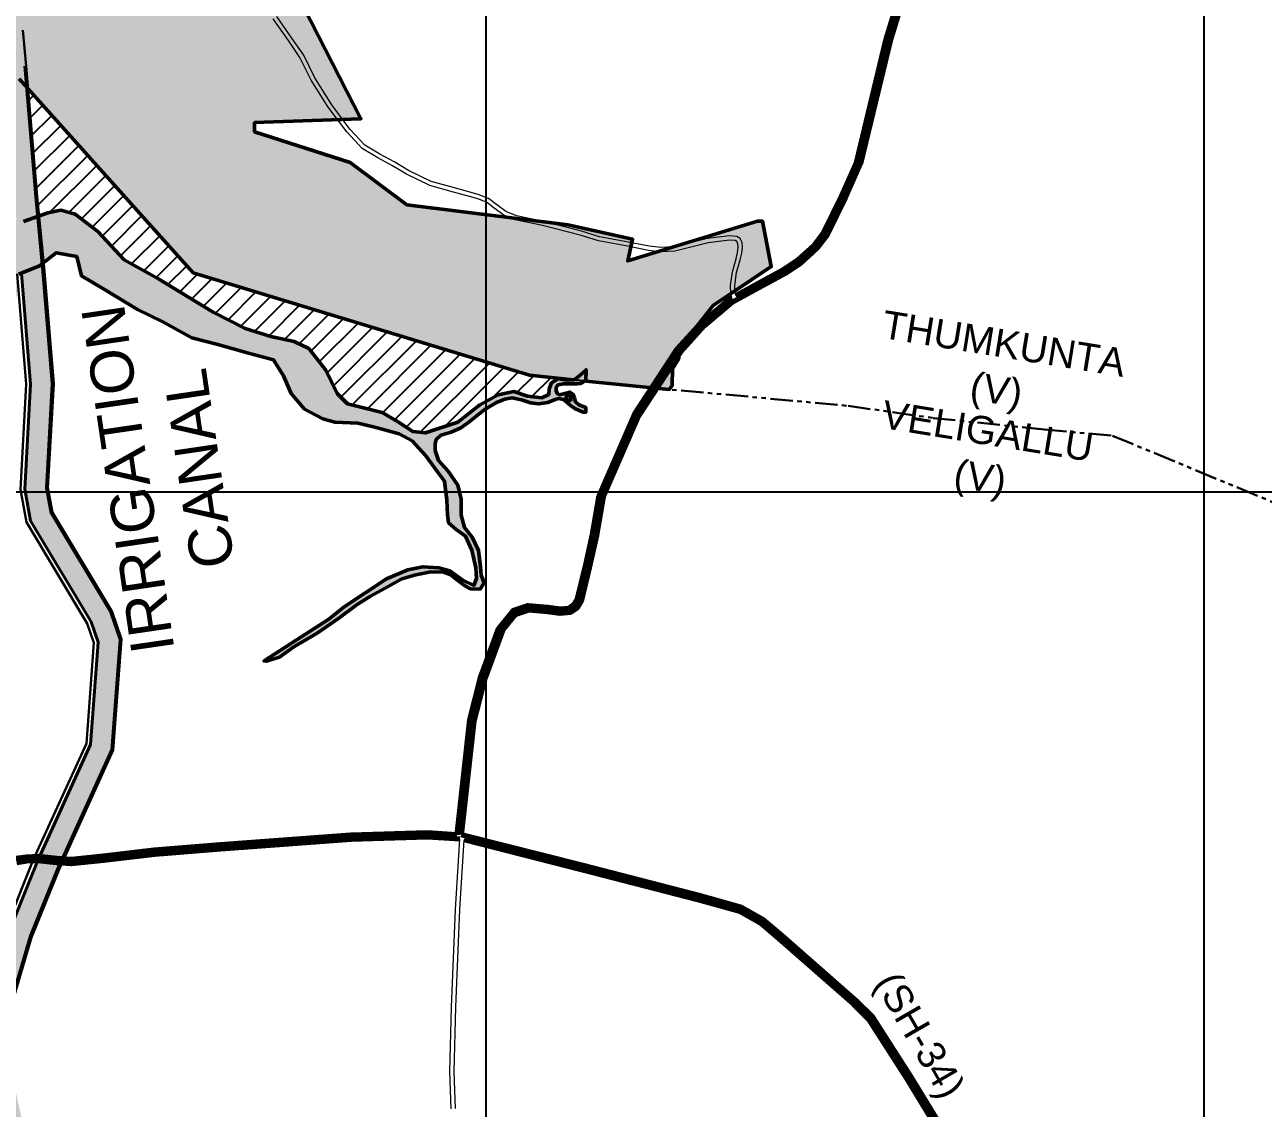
# Model space of a CAD drawing. Header units: metres. Extents: x 222800 to 230200, y 1548340 to 1564214.
# Drawn here: x 225358 to 227083, y 1553841 to 1555351 of the extents above; entities that cross this region are included whole.
import ezdxf

# ---------------------------------------------------------------- set-up
doc = ezdxf.new("R2010")
doc.units = ezdxf.units.M
doc.linetypes.add('PHANTOM2', pattern=[1.25, 0.625, -0.125, 0.125, -0.125, 0.125, -0.125])
doc.layers.add('EXCAVATED CANAL', color=7, linetype='Continuous', true_color=0x7094ff)
for name, color, linetype in [('for print 2by2', 7, 'Continuous'), ('G_B.T. ROAD', 1, 'Continuous'), ('G_CART TRACK', 252, 'Continuous'), ('GRID', 7, 'Continuous'), ('road', 10, 'Continuous'), ('VILLAGE BOUNDARY', 6, 'Continuous'), ('VILLAGE NAMES', 6, 'Continuous')]:
    doc.layers.add(name, color=color, linetype=linetype)
doc.layers.add('STREAM', color=141, linetype='Continuous', lineweight=0)
doc.styles.get("Standard").update_dxf_attribs({"font": 'arial.ttf'})
pattern_1 = [(45, (0, 0), (-13.25825215, 13.25825215), [])]

msp = doc.modelspace()

# ---------------------------------------------------------------- hatches: boundary and pattern name
h = msp.add_hatch()
h.set_pattern_fill('ANSI31', color=1, scale=150)
h.set_pattern_definition(pattern_1)
h.paths.add_polyline_path([(225362.64094, 1555260.59982), (225524.60937, 1555080.29173), (225592.3473, 1555004.88385), (225826.59346, 1554933.60134), (226000, 1554880.83269), (226060.83963, 1554862.31882), (226085.72011, 1554859.72826), (226121.47336, 1554856.00561), (226110.50588, 1554856.00561), (226100.72435, 1554857.40175), (226091.29209, 1554851.81731), (226088.14803, 1554843.44065), (226087.79869, 1554835.76207), (226077.82757, 1554830.97112), (226058.03644, 1554833.39943), (226038.93975, 1554839.6436), (226017.20748, 1554835.03292), (225991.59918, 1554820.91695), (225960.69267, 1554797.09626), (225916.96989, 1554782.53514), (225897.99656, 1554783.86254), (225855.61047, 1554810.32998), (225807.043, 1554822.68145), (225792.91435, 1554836.79741), (225777.01952, 1554869.44058), (225753.17733, 1554899.43701), (225732.86738, 1554909.14173), (225716.53107, 1554912.67073), (225700.19476, 1554916.19972), (225664.63143, 1554927.61566), (225620.14352, 1554950.27535), (225581.56194, 1554973.70165), (225542.98035, 1554997.12795), (225496.22593, 1555023.19989), (225467.54396, 1555053.7235), (225459.32991, 1555062.46496), (225427.99013, 1555086.75843), (225407.99745, 1555092.15696), (225389.6258, 1555088.37798), (225375.74266, 1555083.5549), (225360.35241, 1555260.59982)])
h = msp.add_hatch()
h.set_pattern_fill('ANSI31', color=9, scale=150)
h.set_pattern_definition(pattern_1)
h.paths.add_polyline_path([(225362.64094, 1555260.59982), (225524.60937, 1555080.29173), (225592.3473, 1555004.88385), (225826.59346, 1554933.60134), (226000, 1554880.83269), (226060.83963, 1554862.31882), (226085.72011, 1554859.72826), (226121.47336, 1554856.00561), (226110.50588, 1554856.00561), (226100.72435, 1554857.40175), (226091.29209, 1554851.81731), (226088.14803, 1554843.44065), (226087.79869, 1554835.76207), (226077.82757, 1554830.97112), (226058.03644, 1554833.39943), (226038.93975, 1554839.6436), (226017.20748, 1554835.03292), (225991.59918, 1554820.91695), (225960.69267, 1554797.09626), (225916.96989, 1554782.53514), (225897.99656, 1554783.86254), (225855.61047, 1554810.32998), (225807.043, 1554822.68145), (225792.91435, 1554836.79741), (225777.01952, 1554869.44058), (225753.17733, 1554899.43701), (225732.86738, 1554909.14173), (225716.53107, 1554912.67073), (225700.19476, 1554916.19972), (225664.63143, 1554927.61566), (225620.14352, 1554950.27535), (225581.56194, 1554973.70165), (225542.98035, 1554997.12795), (225496.22593, 1555023.19989), (225467.54396, 1555053.7235), (225459.32991, 1555062.46496), (225427.99013, 1555086.75843), (225407.99745, 1555092.15696), (225389.6258, 1555088.37798), (225375.74266, 1555083.5549), (225360.35241, 1555260.59982)])
at = {"layer": 'EXCAVATED CANAL'}
h = msp.add_hatch(dxfattribs=at)
h.set_pattern_fill('DOTS', color=256, scale=50)
h.set_pattern_definition([(0, (3e-11, 0), (1.5625, 3.125), [0, -3.125])])
h.paths.add_polyline_path([(226088.39961, 1553338.71688), (226018.55478, 1553259.47181), (226006.92794, 1553264.56611), (225983.15343, 1553295.60897), (225940.8617, 1553301.49034), (225987.80961, 1553240.18952), (226009.78548, 1553230.56079), (226039.80268, 1553238.20806), (226110.1925, 1553318.07148), (226146.97405, 1553354.20388), (226194.6296, 1553382.72755), (226212.86823, 1553381.99311), (226269.76761, 1553374.20399), (226263.58922, 1553405.32956), (226215.51225, 1553411.91095), (226186.89823, 1553413.0632), (226128.50017, 1553378.10972)])
h.paths.add_polyline_path([(225921.85516, 1553375.64735), (225855.08965, 1553425.29674), (225649.82936, 1553561.80605), (225507.61879, 1553657.50903), (225473.87735, 1553697.98224), (225452.79048, 1553717.01777), (225403.44683, 1553764.77637), (225379.86908, 1553792.89209), (225358.11998, 1553820.93817), (225343.71819, 1553812.99952), (225333.04377, 1553804.31963), (225356.51355, 1553774.05467), (225381.46198, 1553744.30446), (225432.30103, 1553695.0985), (225452.19636, 1553677.1386), (225487.3175, 1553635.01042), (225633.14812, 1553536.87155), (225837.82026, 1553400.75312), (225900.58782, 1553354.07676), (225940.8617, 1553301.49034), (225983.15343, 1553295.60897)])
h.paths.add_polyline_path([(225403.02772, 1554173.8872), (225478.89555, 1554340.42541), (225490.35029, 1554494.28799), (225477.62858, 1554531.7964), (225394.20164, 1554670.46326), (225387.9218, 1554705.33516), (225395.90354, 1554850.54467), (225382.98508, 1555006.94587), (225373.13959, 1555111.08974), (225357.60155, 1555292.76341), (225353.03219, 1555342.98121), (225357.52268, 1555409.22941), (225361.35593, 1555450.75321), (225361.35593, 1555468.42625), (225352.89176, 1555509.10888), (225316.40694, 1555684.47151), (225296.6166, 1555733.3169), (225250.83434, 1555799.35497), (225189.6877, 1555867.57643), (225068.62712, 1556001.44149), (224969.57188, 1556143.83216), (224853.93898, 1556301.91333), (224825.81916, 1556443.95269), (224829.99522, 1556600.92951), (224856.10089, 1556667.94304), (224994.95556, 1556740.30783), (225027.22832, 1556749.95704), (225048.85114, 1556750.32252), (225096.89777, 1556739.79379), (225141.72318, 1556737.19521), (225171.44278, 1556741.64261), (225254.45254, 1556753.86815), (225278.1941, 1556884.42554), (225312.38574, 1556933.52101), (225364.56684, 1556942.72444), (225382.79968, 1556866.21785), (225391.63553, 1556856.76733), (225426.97929, 1556845.49925), (225454.4412, 1556833.429), (225463.10543, 1556716.46192), (225378.10254, 1556683.3252), (225378.26167, 1556589.85056), (225457.99853, 1556576.74516), (225553.7871, 1556519.08204), (225583.89284, 1556434.11533), (225579.9422, 1556328.95061), (225583.74016, 1556315.42755), (225595.06436, 1556305.29121), (225696.39208, 1556272.17664), (225802.99644, 1556224.47533), (225977.44685, 1556210.42664), (226142.67879, 1556148.60867), (226407.3924, 1556190.33703), (226627.90694, 1556243.56468), (226874.11662, 1556237.3204), (226988.29763, 1556096.23249), (227001.90733, 1556056.17463), (227030.31267, 1556065.82537), (227014.98237, 1556110.94751), (226888.72338, 1556266.9596), (226624.71306, 1556273.65532), (226401.5276, 1556219.78297), (226145.80121, 1556179.47133), (225984.03315, 1556239.99336), (225810.54356, 1556253.96467), (225707.20792, 1556300.20336), (225610.07591, 1556331.94674), (225614.08716, 1556438.72467), (225578.4729, 1556539.23796), (225468.54147, 1556605.41484), (225408.21833, 1556615.32944), (225408.13746, 1556662.8348), (225476.47474, 1556689.47476), (225489.04348, 1556702.19554), (225493.0575, 1556718.21858), (225483.5372, 1556846.74264), (225474.46955, 1556857.39589), (225437.60071, 1556873.60075), (225409.76548, 1556882.475), (225390.31448, 1556964.09314), (225374.81068, 1556974.99425), (225294.89426, 1556960.89899), (225249.8459, 1556896.21446), (225228.78746, 1556780.41185), (225167.03722, 1556771.31739), (225140.35682, 1556767.32479), (225101.00223, 1556769.60621), (225051.84886, 1556780.37748), (225022.59168, 1556779.88296), (224983.62444, 1556768.23217), (224832.23911, 1556689.33696), (224800.14478, 1556606.95049), (224795.74084, 1556441.40731), (224825.80102, 1556289.56667), (224945.14812, 1556126.40784), (225045.09288, 1555982.73851), (225167.3923, 1555847.50357), (225227.24566, 1555780.72503), (225270.0634, 1555718.9631), (225287.5868, 1555675.71284), (225323.52071, 1555502.99813), (225332.2002, 1555461.28056), (225327.61609, 1555411.62303), (225322.93983, 1555342.63421), (225327.71761, 1555290.1259), (225343.26014, 1555108.39968), (225353.10152, 1555004.29924), (225365.83553, 1554850.13122), (225357.77426, 1554703.47479), (225365.65356, 1554659.72103), (225450.25627, 1554519.09989), (225459.98008, 1554490.43042), (225449.37577, 1554347.991), (225375.45094, 1554185.71789), (225336.83169, 1554089.87924), (225311.65327, 1554004.34958), (225301.98441, 1553935.07951), (225310.97288, 1553878.74798), (225325.82297, 1553813.63105), (225333.04377, 1553804.31963), (225354.70063, 1553821.92988), (225340.44209, 1553884.45291), (225332.31662, 1553935.37592), (225341.05858, 1553998.00546), (225365.20039, 1554080.0138)])
at = {"layer": 'STREAM', "true_color": 0xffffdb}
h = msp.add_hatch(color=7, dxfattribs=at)
h.dxf.hatch_style = 1
h.paths.add_polyline_path([(225606.59866, 1555580.03954), (225522.87144, 1555555.459), (225461.93434, 1555711.29634), (225265.99865, 1556022.17426), (225219.15147, 1556001.78988), (225147.26121, 1556151.66577), (225130.97964, 1556181.70202), (225079.59589, 1556295.04109), (224911.67656, 1556513.33407), (224908.20262, 1556632.74432), (224839.46957, 1556623.14971), (224829.00028, 1556563.53011), (224826.81093, 1556481.23303), (224895.27238, 1556374.53898), (224951.15183, 1556238.97867), (225001.27373, 1556245.66055), (225025.9694, 1556173.56497), (225025.82635, 1556142.01629), (225034.736, 1556133.16119), (225107.31594, 1555974.43258), (225154.39302, 1555979.77856), (225190.40967, 1555831.99717), (225054.15901, 1555798.79074), (225046.01611, 1555845.58993), (224998.73979, 1555848.16392), (224994.42801, 1555885.54284), (224968.50624, 1555888.35539), (224979.63308, 1555815.09805), (225019.99217, 1555690.74975), (225061.25039, 1555686.06933), (225072.28528, 1555744.45764), (225153.49388, 1555788.12721), (225225.03674, 1555750.10181), (225149.73384, 1555668.03947), (225136.55328, 1555648.77152), (225111.05672, 1555628.45343), (225019.6566, 1555686.13992), (224941.80539, 1555699.24584), (224898.915, 1555695.26358), (224795.10682, 1555547.57666), (224857.32922, 1555369.85894), (224844.33917, 1555365.43664), (224848.12378, 1555310.26197), (224800.38767, 1555306.86736), (224765.89343, 1555426.23944), (224716.83493, 1555431.7592), (224645.79621, 1555569.72742), (224653.00858, 1555597.92308), (224744.79556, 1555607.56021), (224742.02652, 1555662.9439), (224714.21649, 1555752.50724), (224704.71678, 1555792.4485), (224693.43419, 1555820.74656), (224622.52165, 1555811.86528), (224597.11139, 1555832.63686), (224582.58142, 1555909.09947), (224548.76508, 1555891.92114), (224474.38373, 1555888.57545), (224465.5731, 1555877.13201), (224419.82675, 1555868.10365), (224407.1927, 1555865.24579), (224347.86117, 1555873.68304), (224319.39425, 1555884.70124), (224326.12635, 1555940.08024), (224332.85846, 1555995.45924), (224340.40518, 1556033.1096), (224347.95191, 1556070.75997), (224352.9337, 1556101.54008), (224357.9155, 1556132.3202), (224367.59451, 1556154.04139), (224332.33804, 1556159.80453), (224257.51463, 1556001.91514), (224194.52506, 1555950.43783), (224193.79471, 1555835.00722), (224222.80532, 1555541.69995), (224373.87423, 1555208.59084), (224387.06616, 1555214.0455), (224387.28191, 1555213.5781), (224389.40785, 1555208.87431), (224389.85423, 1555207.97776), (224474.11625, 1555243.20428), (224558.31041, 1555279.09611), (224626.60594, 1555306.38902), (224694.10115, 1555335.17103), (224767.81172, 1555172.71616), (224889.4543, 1555223.24623), (225042.09998, 1555289.56553), (225122.46197, 1555196.31574), (225118.99201, 1555205.68154), (225118.99201, 1555223.78659), (225123.20797, 1555245.90742), (225129.524, 1555262.0516), (225151.4077, 1555293.37908), (225153.04083, 1555315.56938), (225147.48547, 1555360.91114), (225143.8706, 1555378.6409), (225146.17092, 1555389.80408), (225152.08618, 1555397.35564), (225164.24533, 1555400.96726), (225184.9487, 1555400.3106), (225204.66623, 1555391.44572), (225213.21051, 1555363.8661), (225213.21051, 1555314.2884), (225221.7548, 1555294.26034), (225250.58893, 1555276.9566), (225260.17749, 1555259.1181), (225265.13861, 1555245.37458), (225284.766, 1555221.77645), (225285.76401, 1555202.83148), (225285.73748, 1555172.26788), (225277.15727, 1555148.90035), (225273.45285, 1555129.38589), (225274.7999, 1555112.56304), (225278.3239, 1555109.18544), (225349.64645, 1555275.06567), (225526.2396, 1555078.47691), (225592.3473, 1555004.88385), (226060.83963, 1554862.31882), (226121.47336, 1554856.00561), (226122.73287, 1554856.00561), (226130.76773, 1554861.9391), (226139.43476, 1554869.95908), (226139.31185, 1554854.14991), (226255.35882, 1554842.62443), (226259.46109, 1554848.25234), (226259.92623, 1554871.27401), (226268.51186, 1554885.64673), (226267.73488, 1554897.76609), (226316.43217, 1554959.43605), (226397.3098, 1555013.71625), (226385.31765, 1555076.75102), (226378.43943, 1555077.13672), (226197.39363, 1555021.51608), (226204.16851, 1555051.67733), (226114.23417, 1555071.63947), (225889.96028, 1555099.7339), (225810.66746, 1555158.9142), (225677.7788, 1555201.43872), (225677.7788, 1555214.2538), (225825.95282, 1555219.66896), (225716.47754, 1555433.04775)])
at = {"layer": 'STREAM', "lineweight": 50}
h = msp.add_hatch(color=256, dxfattribs=at)
h.dxf.hatch_style = 1
h.paths.add_polyline_path([(225273.45285, 1555129.38589), (225277.15727, 1555148.90035), (225285.73748, 1555172.26788), (225285.76401, 1555202.83148), (225284.766, 1555221.77645), (225265.13861, 1555245.37458), (225260.17749, 1555259.1181), (225250.58893, 1555276.9566), (225221.7548, 1555294.26034), (225213.21051, 1555314.2884), (225213.21051, 1555363.8661), (225204.66623, 1555391.44572), (225184.9487, 1555400.3106), (225164.24533, 1555400.96726), (225152.08618, 1555397.35564), (225146.17092, 1555389.80408), (225143.8706, 1555378.6409), (225147.48547, 1555360.91114), (225153.04083, 1555315.56938), (225151.4077, 1555293.37908), (225141.60905, 1555278.368), (225129.524, 1555262.0516), (225123.20797, 1555245.90742), (225118.99201, 1555223.78659), (225118.99201, 1555205.68154), (225130.14973, 1555176.12983), (225145.1708, 1555135.02211), (225173.63402, 1555109.81427), (225235.11884, 1555062.25607), (225262.22503, 1555036.49537), (225286.33996, 1555006.34132), (225292.32663, 1554971.11851), (225282.01746, 1554915.73778), (225284.13526, 1554894.57903), (225304.16752, 1554879.9299), (225325.52712, 1554889.46348), (225333.42229, 1554911.38996), (225344.98837, 1554962.65679), (225349.25759, 1555003.17777), (225367.56976, 1555010.63155), (225361.15488, 1555078.48703), (225356.03212, 1555076.70736), (225320.70197, 1555083.59484), (225287.95692, 1555099.95262), (225274.7999, 1555112.56304)])
h.paths.add_polyline_path([(225459.32991, 1555062.46496), (225427.99013, 1555086.75843), (225407.99745, 1555092.15696), (225389.6258, 1555088.37798), (225375.74266, 1555083.5549), (225381.9496, 1555017.89898), (225401.5555, 1555033.03533), (225430.37264, 1555027.70361), (225436.77648, 1555001.04506), (225468.79562, 1554981.85095), (225514.68961, 1554954.12605), (225548.84337, 1554937.0646), (225590.35452, 1554914.53496), (225626.49453, 1554905.17378), (225669.32716, 1554893.13797), (225704.12864, 1554883.77675), (225718.18311, 1554861.71112), (225728.73238, 1554836.89059), (225747.36773, 1554815.31005), (225772.77951, 1554801.76929), (225789.29715, 1554797.11466), (225821.48542, 1554795.42207), (225843.50902, 1554790.34428), (225879.08554, 1554780.6119), (225897.29731, 1554770.87948), (225916.35334, 1554750.19635), (225932.66294, 1554727.79086), (225942.17689, 1554714.89073), (225945.57468, 1554688.41149), (225946.43512, 1554667.72762), (225947.77109, 1554656.78206), (225958.45932, 1554647.70527), (225971.55243, 1554638.09453), (225980.2751, 1554618.52734), (225985.84868, 1554594.11119), (225986.83211, 1554579.10549), (225982.92599, 1554569.56581), (225967.7355, 1554576.93739), (225949.50689, 1554589.94608), (225934.3164, 1554594.28228), (225912.18168, 1554595.58318), (225891.34897, 1554591.24694), (225861.40199, 1554578.67187), (225802.37613, 1554539.64582), (225781.38005, 1554522.39828), (225728.97896, 1554489.24084), (225690.98824, 1554464.37279), (225694.48163, 1554463.93652), (225712.38532, 1554469.60817), (225732.47236, 1554484.00547), (225764.7864, 1554503.20187), (225794.917, 1554524.14341), (225820.68088, 1554542.90354), (225839.02119, 1554554.68312), (225859.54501, 1554565.59018), (225882.68875, 1554578.67866), (225902.3329, 1554584.27247), (225923.04567, 1554588.67549), (225940.67361, 1554588.23519), (225950.369, 1554584.71277), (225960.94574, 1554576.34706), (225970.20043, 1554569.30225), (225978.13298, 1554564.89923), (225991.79469, 1554564.45893), (225997.52376, 1554573.26493), (225993.11674, 1554583.83218), (225992.23532, 1554595.28001), (225989.59114, 1554618.17569), (225980.77716, 1554636.6683), (225970.20043, 1554650.31765), (225965.62092, 1554667.63912), (225965.62092, 1554689.60693), (225960.65602, 1554709.44886), (225947.17969, 1554728.58214), (225933.70336, 1554743.46358), (225929.44769, 1554757.63636), (225929.07642, 1554766.90257), (225930.67268, 1554772.97605), (225937.38454, 1554778.90861), (225951.46065, 1554783.12764), (225965.1848, 1554789.10459), (225976.2698, 1554797.19106), (225997.662, 1554813.96807), (226014.88348, 1554824.4045), (226026.43506, 1554829.21898), (226035.87074, 1554830.66076), (226049.4469, 1554827.92899), (226062.09311, 1554824.01398), (226073.28129, 1554822.45804), (226086.36347, 1554824.6066), (226096.23397, 1554828.55837), (226100.92197, 1554829.81937), (226107.95394, 1554828.55837), (226117.69051, 1554820.27172), (226123.82095, 1554815.94827), (226129.95138, 1554813.06595), (226135.90155, 1554810.90423), (226138.97544, 1554810.88033), (226139.02745, 1554817.57049), (226129.41048, 1554820.99232), (226124.72248, 1554825.31576), (226123.25519, 1554830.2962), (226121.69663, 1554835.58647), (226119.75028, 1554836.84793), (226116.61186, 1554838.88199), (226109.80073, 1554837.07385), (226102.67052, 1554835.181), (226099.62513, 1554836.50907), (226097.70307, 1554840.6886), (226097.70307, 1554845.09409), (226100.30346, 1554848.93473), (226108.44398, 1554850.40321), (226115.11467, 1554850.40321), (226120.88091, 1554850.40321), (226127.2124, 1554850.40321), (226132.18714, 1554851.081), (226135.69212, 1554853.34021), (226139.32375, 1554855.68106), (226139.43476, 1554869.95908), (226130.76773, 1554861.9391), (226122.73287, 1554856.00561), (226110.50588, 1554856.00561), (226100.72435, 1554857.40175), (226091.29209, 1554851.81731), (226088.14803, 1554843.44065), (226087.79869, 1554835.76207), (226077.82757, 1554830.97112), (226058.03644, 1554833.39943), (226038.93975, 1554839.6436), (226017.20748, 1554835.03292), (225991.59918, 1554820.91695), (225960.69267, 1554797.09626), (225915.65744, 1554782.09805), (225897.99656, 1554783.86254), (225876.80351, 1554797.97851), (225855.61047, 1554810.32998), (225807.043, 1554822.68145), (225792.91435, 1554836.79741), (225777.01952, 1554869.44058), (225753.17733, 1554899.43701), (225732.86738, 1554909.14173), (225700.19476, 1554916.19972), (225664.63143, 1554927.61566), (225620.14352, 1554950.27535), (225542.98035, 1554997.12795), (225496.22593, 1555023.19989)])
h.paths.add_polyline_path([(226111.57872, 1554831.45035), (226112.39376, 1554833.80274), (226114.97462, 1554834.34558), (226117.01217, 1554833.21462), (226118.05361, 1554831.08845), (226118.05361, 1554828.96223), (226118.37059, 1554826.29318), (226113.38987, 1554828.32891)], flags=16)

# ---------------------------------------------------------------- linework, layer by layer
at = {"color": 1, "lineweight": 50, "flags": 128}
msp.add_lwpolyline([(225349.64645, 1555275.06567), (225526.2396, 1555078.47691), (225592.3473, 1555004.88385), (226060.83963, 1554862.31882), (226121.47336, 1554856.00561), (226122.73287, 1554856.00561), (226130.76773, 1554861.9391), (226139.43476, 1554869.95908), (226139.31185, 1554854.14991), (226255.35882, 1554842.62443), (226259.46109, 1554848.25234), (226259.92623, 1554871.27401), (226268.51186, 1554885.64673), (226267.73488, 1554897.76609), (226316.43217, 1554959.43605), (226397.3098, 1555013.71625), (226385.31765, 1555076.75102), (226378.43943, 1555077.13672), (226197.39363, 1555021.51608), (226204.16851, 1555051.67733), (226114.23417, 1555071.63947), (225889.96028, 1555099.7339), (225810.66746, 1555158.9142), (225677.7788, 1555201.43872), (225677.7788, 1555214.2538), (225825.95282, 1555219.66896), (225716.47754, 1555433.04775)], dxfattribs=at)
for points in [[(225362.64094, 1555260.59982), (225524.60937, 1555080.29173), (225592.3473, 1555004.88385), (225826.59346, 1554933.60134), (226000, 1554880.83269), (226060.83963, 1554862.31882), (226085.72011, 1554859.72826), (226121.47336, 1554856.00561), (226110.50588, 1554856.00561), (226100.72435, 1554857.40175), (226091.29209, 1554851.81731), (226088.14803, 1554843.44065), (226087.79869, 1554835.76207), (226077.82757, 1554830.97112), (226058.03644, 1554833.39943), (226038.93975, 1554839.6436), (226017.20748, 1554835.03292), (225991.59918, 1554820.91695), (225960.69267, 1554797.09626), (225916.96989, 1554782.53514), (225897.99656, 1554783.86254), (225855.61047, 1554810.32998), (225807.043, 1554822.68145), (225792.91435, 1554836.79741), (225777.01952, 1554869.44058), (225753.17733, 1554899.43701), (225732.86738, 1554909.14173), (225716.53107, 1554912.67073), (225700.19476, 1554916.19972), (225664.63143, 1554927.61566), (225620.14352, 1554950.27535), (225581.56194, 1554973.70165), (225542.98035, 1554997.12795), (225496.22593, 1555023.19989), (225467.54396, 1555053.7235), (225459.32991, 1555062.46496), (225427.99013, 1555086.75843), (225407.99745, 1555092.15696), (225389.6258, 1555088.37798), (225375.74266, 1555083.5549), (225360.35241, 1555260.59982), (225362.64094, 1555260.59982)], [(226028.25913, 1554872.23326), (225809.27504, 1554938.87144), (225592.3473, 1555004.88385), (225526.2396, 1555078.47691)]]:
    msp.add_lwpolyline(points)
at = {"color": 9}
msp.add_lwpolyline([(225362.64094, 1555260.59982), (225524.60937, 1555080.29173), (225592.3473, 1555004.88385), (225826.59346, 1554933.60134), (226000, 1554880.83269), (226060.83963, 1554862.31882), (226085.72011, 1554859.72826), (226121.47336, 1554856.00561), (226110.50588, 1554856.00561), (226100.72435, 1554857.40175), (226091.29209, 1554851.81731), (226088.14803, 1554843.44065), (226087.79869, 1554835.76207), (226077.82757, 1554830.97112), (226058.03644, 1554833.39943), (226038.93975, 1554839.6436), (226017.20748, 1554835.03292), (225991.59918, 1554820.91695), (225960.69267, 1554797.09626), (225916.96989, 1554782.53514), (225897.99656, 1554783.86254), (225855.61047, 1554810.32998), (225807.043, 1554822.68145), (225792.91435, 1554836.79741), (225777.01952, 1554869.44058), (225753.17733, 1554899.43701), (225732.86738, 1554909.14173), (225716.53107, 1554912.67073), (225700.19476, 1554916.19972), (225664.63143, 1554927.61566), (225620.14352, 1554950.27535), (225581.56194, 1554973.70165), (225542.98035, 1554997.12795), (225496.22593, 1555023.19989), (225467.54396, 1555053.7235), (225459.32991, 1555062.46496), (225427.99013, 1555086.75843), (225407.99745, 1555092.15696), (225389.6258, 1555088.37798), (225375.74266, 1555083.5549), (225360.35241, 1555260.59982), (225362.64094, 1555260.59982)], dxfattribs=at)
at = {"color": 7}
msp.add_lwpolyline([(226028.25913, 1554872.23326), (226060.83963, 1554862.31882), (226165.70577, 1554851.40012)], dxfattribs=at)
at = {"layer": 'EXCAVATED CANAL', "linetype": 'Continuous', "lineweight": 40}
for points in [[(225357.60155, 1555292.76341), (225373.13959, 1555111.08974), (225382.98508, 1555006.94587), (225395.90354, 1554850.54467), (225387.9218, 1554705.33516), (225394.20164, 1554670.46326), (225477.62858, 1554531.7964), (225490.35029, 1554494.28799), (225478.89555, 1554340.42541), (225403.02772, 1554173.8872), (225365.20039, 1554080.0138), (225341.05858, 1553998.00546)], [(225336.83169, 1554089.87924), (225375.45094, 1554185.71789), (225449.37577, 1554347.991), (225459.98008, 1554490.43042), (225450.25627, 1554519.09989), (225365.65356, 1554659.72103), (225357.77426, 1554703.47479), (225365.83553, 1554850.13122), (225353.10152, 1555004.29924)]]:
    msp.add_lwpolyline(points, dxfattribs=at)
at = {"layer": 'for print 2by2', "color": 7}
msp.add_lwpolyline([(230000, 1555700), (227000, 1555700), (227000, 1554700), (230000, 1554700)], close=True, dxfattribs=at)
at = {"layer": 'G_B.T. ROAD', "color": 253, "lineweight": 70}
for points in [[(226347.90915, 1554973.4815), (226414.22826, 1555009.79063), (226434.26964, 1555023.07272), (226456.9646, 1555043.76982), (226470.7403, 1555061.63335), (226495.39818, 1555111.82336), (226516.36602, 1555159.74133), (226557.60426, 1555330.2287), (226578.25731, 1555398.31733), (226605.78697, 1555444.07569), (226641.32091, 1555495.6654), (226827.50605, 1555575.53357), (226895.3677, 1555615.23145), (226913.97606, 1555648.09199), (226927.68895, 1555695.48272), (226934.51407, 1555727.27025), (226940.9796, 1555764.72993), (226950.02966, 1555782.7151), (226995.91367, 1555832.42027), (227002.82657, 1555842.60419), (227007.1043, 1555855.36134), (227034.23834, 1556058.85164), (227073.57426, 1556168.75406), (227089.41294, 1556254.14566)], [(225966.08323, 1554221.98942), (225983.63884, 1554380.8423), (225998.7794, 1554440.27123), (226023.3224, 1554507.24182), (226041.50825, 1554529.45624), (226059.55284, 1554535.59789), (226085.63174, 1554533.39788), (226103.13991, 1554530.89961), (226117.95091, 1554532.31585), (226127.39183, 1554538.64803), (226132.95975, 1554548.32799), (226144.4614, 1554594.52648), (226154.31375, 1554639.4985), (226163.71268, 1554692.84858), (226212.88973, 1554805.74087), (226271.26125, 1554895.13967), (226303.92528, 1554931.09389), (226342.94278, 1554963.92206), (226417.33174, 1555004.64937), (226437.97036, 1555018.32728), (226461.3954, 1555039.69018), (226475.8597, 1555058.44665), (226500.84182, 1555109.29664), (226522.07398, 1555157.81867), (226563.39574, 1555328.6513), (226583.78269, 1555395.86267)], [(225966.08323, 1554221.98942), (225983.63884, 1554380.8423), (225998.7794, 1554440.27123), (226023.3224, 1554507.24182), (226041.50825, 1554529.45624), (226059.55284, 1554535.59789), (226085.63174, 1554533.39788), (226103.13991, 1554530.89961), (226117.95091, 1554532.31585), (226127.39183, 1554538.64803), (226132.95975, 1554548.32799), (226144.4614, 1554594.52648), (226154.31375, 1554639.4985), (226163.71268, 1554692.84858), (226212.88973, 1554805.74087), (226271.26125, 1554895.13967), (226303.92528, 1554931.09389), (226342.94278, 1554963.92206), (226417.33174, 1555004.64937), (226437.97036, 1555018.32728), (226461.3954, 1555039.69018), (226475.8597, 1555058.44665), (226500.84182, 1555109.29664), (226522.07398, 1555157.81867), (226563.39574, 1555328.6513), (226583.78269, 1555395.86267)], [(225960.08737, 1554222.35742), (225977.72116, 1554381.9177), (225993.0406, 1554442.04877), (226018.0376, 1554510.25818), (226037.95175, 1554534.58376), (226058.80716, 1554541.68211), (226086.30826, 1554539.36212), (226103.28009, 1554536.94039), (226115.86909, 1554538.14415), (226122.88817, 1554542.85197), (226127.34025, 1554550.59201), (226138.6186, 1554595.89352), (226148.42625, 1554640.6615), (226157.92732, 1554694.59142), (226207.59027, 1554808.59913), (226266.49875, 1554898.82033), (226299.75472, 1554935.42611), (226339.53722, 1554968.89794), (226342.45283, 1554970.4942)], [(225960.08737, 1554222.35742), (225977.72116, 1554381.9177), (225993.0406, 1554442.04877), (226018.0376, 1554510.25818), (226037.95175, 1554534.58376), (226058.80716, 1554541.68211), (226086.30826, 1554539.36212), (226103.28009, 1554536.94039), (226115.86909, 1554538.14415), (226122.88817, 1554542.85197), (226127.34025, 1554550.59201), (226138.6186, 1554595.89352), (226148.42625, 1554640.6615), (226157.92732, 1554694.59142), (226207.59027, 1554808.59913), (226266.49875, 1554898.82033), (226299.75472, 1554935.42611), (226339.53722, 1554968.89794), (226342.45283, 1554970.4942)], [(225960.08737, 1554222.35742), (225918.74814, 1554224.89469), (225811.86601, 1554221.76076), (225629.70025, 1554208.28624), (225537.9968, 1554200.82542), (225467.19985, 1554192.51833), (225422.74989, 1554187.86385), (225402.49937, 1554189.07424), (225376.10625, 1554192.23044), (225360.02707, 1554191.27595), (225345.23614, 1554189.07979)], [(225960.08737, 1554222.35742), (225918.74814, 1554224.89469), (225811.86601, 1554221.76076), (225629.70025, 1554208.28624), (225537.9968, 1554200.82542), (225467.19985, 1554192.51833), (225422.74989, 1554187.86385), (225402.49937, 1554189.07424), (225376.10625, 1554192.23044), (225360.02707, 1554191.27595), (225345.23614, 1554189.07979)], [(225963.78058, 1554216.11946), (225918.65208, 1554218.88929), (225812.17539, 1554215.76725), (225630.16483, 1554202.30421), (225538.58987, 1554194.85385), (225467.86191, 1554186.55485), (225422.88423, 1554181.84512), (225401.96369, 1554183.09555), (225375.92638, 1554186.2092), (225360.64665, 1554185.30217), (225346.58324, 1554183.21403)], [(225963.78058, 1554216.11946), (225918.65208, 1554218.88929), (225812.17539, 1554215.76725), (225630.16483, 1554202.30421), (225538.58987, 1554194.85385), (225467.86191, 1554186.55485), (225422.88423, 1554181.84512), (225401.96369, 1554183.09555), (225375.92638, 1554186.2092), (225360.64665, 1554185.30217), (225346.58324, 1554183.21403)], [(227188.84423, 1552953.40726), (227077.53435, 1553014.23323), (226992.11595, 1553085.34381), (226961.91737, 1553116.12017), (226834.14056, 1553341.81272), (226788.84363, 1553499.49617), (226765.23618, 1553567.89471), (226730.36211, 1553644.00672), (226649.17734, 1553791.42533), (226591.64544, 1553885.51505), (226538.70603, 1553968.00529), (226516.31726, 1553990.447), (226411.94043, 1554081.83467), (226385.81924, 1554104.09478), (226355.8205, 1554121.01938), (226296.70693, 1554137.47846), (226134.78797, 1554179.33664), (225967.43518, 1554221.90644), (225966.08323, 1554221.98942)], [(227185.93669, 1552948.1587), (227074.14451, 1553009.24823), (226988.04491, 1553080.92589), (226957.0837, 1553112.47948), (226828.5697, 1553339.47414), (226783.12044, 1553497.68784), (226759.65981, 1553565.66099), (226724.99963, 1553641.30621), (226643.98735, 1553788.4116), (226586.5606, 1553882.32935), (226534.00396, 1553964.22315), (226512.21254, 1553986.0661), (226408.01819, 1554077.29401), (226382.36755, 1554099.15312), (226353.50798, 1554115.43503), (226295.15125, 1554131.68338), (226133.29755, 1554173.52469), (225969.72908, 1554215.13186)]]:
    msp.add_lwpolyline(points, dxfattribs=at)
at = {"layer": 'G_CART TRACK', "lineweight": 15}
for points in [[(226342.45283, 1554970.4942), (226340.98596, 1554976.65283), (226340.41407, 1554987.47069), (226343.20959, 1555006.58346), (226348.35446, 1555024.49002), (226350.57538, 1555033.53831), (226351.23358, 1555040.77409), (226350.78395, 1555045.41757), (226349.27539, 1555048.55825), (226347.26377, 1555049.82793), (226339.14779, 1555050.6078), (226309.73503, 1555046.97685), (226263.12903, 1555035.12975), (226243.35822, 1555034.04219), (226226.40034, 1555036.02528), (226192.51768, 1555042.90604), (226156.67761, 1555049.46645), (226131.41573, 1555057.4418), (226078.64992, 1555070.84497), (226040.61539, 1555078.78216), (226024.95668, 1555085.22557), (226011.50978, 1555095.03165), (226000.66966, 1555103.45729), (225987.39181, 1555108.39061), (225954.63219, 1555117.55148), (225921.75998, 1555126.69246), (225889.35724, 1555142.45323), (225869.91921, 1555154.01332), (225849.46923, 1555165.08303), (225827.45415, 1555178.10964), (225806.03086, 1555201.25458), (225780.29387, 1555235.54775), (225756.59534, 1555273.58302), (225740.97451, 1555305.08772), (225724.88177, 1555328.50546), (225703.61893, 1555358.94135)], [(226347.90915, 1554973.4815), (226346.94885, 1554977.51333), (226346.43717, 1554987.19217), (226349.08792, 1555005.31512), (226354.15354, 1555022.94587), (226356.50987, 1555032.54584), (226357.25994, 1555040.79161), (226356.6534, 1555047.05563), (226353.93683, 1555052.71126), (226349.25888, 1555055.66385), (226339.06621, 1555056.64327), (226308.62398, 1555052.88524), (226262.21661, 1555041.08863), (226243.54325, 1555040.06144), (226227.34751, 1555041.95541), (226193.65499, 1555048.79755), (226158.12658, 1555055.3009), (226133.05883, 1555063.21497), (226080.00198, 1555076.69207), (226042.38488, 1555084.54215), (226027.90811, 1555090.4992), (226015.11933, 1555099.82536), (226003.62373, 1555108.76047), (225989.24778, 1555114.10178), (225956.24385, 1555123.33098), (225923.89345, 1555132.32686), (225892.20792, 1555147.73877), (225872.88199, 1555159.23219), (225852.42615, 1555170.30508), (225831.26286, 1555182.82767), (225810.64412, 1555205.1034), (225785.24879, 1555238.94133), (225761.8416, 1555276.509), (225746.16075, 1555308.13475), (225729.81361, 1555331.9227), (225708.77066, 1555362.04383)], [(225951.57225, 1553840.58595), (225949.62662, 1553892.00922), (225952.13219, 1553982.31611), (225957.43176, 1554118.3707), (225963.78058, 1554216.11946)], [(225957.5622, 1553840.96484), (225955.62977, 1553892.03948), (225958.12895, 1553982.11613), (225963.42419, 1554118.05944), (225969.72908, 1554215.13186)]]:
    msp.add_lwpolyline(points, dxfattribs=at)
at = {"layer": 'G_CART TRACK', "lineweight": 30}
msp.add_lwpolyline([(225347.12481, 1555003.76992), (225359.82193, 1554850.04853), (225351.74475, 1554703.10271), (225359.94395, 1554657.57258), (225444.78181, 1554516.56059), (225453.90604, 1554489.65891), (225443.47181, 1554349.50411), (225369.93559, 1554188.08403), (225331.15795, 1554091.85232)], dxfattribs=at)
at = {"layer": 'GRID', "color": 254, "linetype": 'Continuous'}
for p, q in [((226000, 1563700), (226000, 1550700)), ((227000, 1563700), (227000, 1550700)), ((223000, 1554700), (230000, 1554700)), ((223000, 1554700), (230000, 1554700))]:
    msp.add_line(p, q, dxfattribs=at)
at = {"layer": 'road', "color": 4, "lineweight": 30}
msp.add_lwpolyline([(225343.01894, 1553997.58252), (225367.09164, 1554079.35611), (225404.86617, 1554173.09849), (225480.86354, 1554339.92104), (225492.37497, 1554494.54516), (225479.4534, 1554532.64284), (225396.10484, 1554671.17941), (225389.93164, 1554705.45918), (225397.90808, 1554850.57224), (225384.97731, 1555007.12231), (225375.13155, 1555111.26907), (225359.59382, 1555292.93924), (225355.03835, 1555343.00435)], dxfattribs=at)
at = {"layer": 'STREAM', "lineweight": 50}
for points in [[(225349.25759, 1555003.17777), (225378.07481, 1555014.90753), (225401.5555, 1555033.03533), (225430.37264, 1555027.70361), (225436.77648, 1555001.04506), (225468.79562, 1554981.85095), (225514.68961, 1554954.12605), (225548.84337, 1554937.0646), (225590.35452, 1554914.53496), (225626.49453, 1554905.17378), (225669.32716, 1554893.13797), (225704.12864, 1554883.77675), (225718.18311, 1554861.71112), (225728.73238, 1554836.89059), (225747.36773, 1554815.31005), (225772.77951, 1554801.76929), (225789.29715, 1554797.11466), (225821.48542, 1554795.42207), (225843.50902, 1554790.34428), (225879.08554, 1554780.6119), (225897.29731, 1554770.87948), (225916.35334, 1554750.19635), (225932.66294, 1554727.79086), (225942.17689, 1554714.89073), (225945.57468, 1554688.41149), (225946.43512, 1554667.72762), (225947.77109, 1554656.78206), (225958.45932, 1554647.70527), (225971.55243, 1554638.09453), (225980.2751, 1554618.52734), (225985.84868, 1554594.11119), (225986.83211, 1554579.10549), (225982.92599, 1554569.56581), (225967.7355, 1554576.93739), (225949.50689, 1554589.94608), (225934.3164, 1554594.28228), (225912.18168, 1554595.58318), (225891.34897, 1554591.24694), (225861.40199, 1554578.67187), (225802.37613, 1554539.64582), (225781.38005, 1554522.39828), (225728.97896, 1554489.24084), (225690.98824, 1554464.37279), (225694.48163, 1554463.93652), (225712.38532, 1554469.60817), (225732.47236, 1554484.00547), (225764.7864, 1554503.20187), (225794.917, 1554524.14341), (225820.68088, 1554542.90354), (225839.02119, 1554554.68312), (225859.54501, 1554565.59018), (225882.68875, 1554578.67866), (225902.3329, 1554584.27247), (225923.04567, 1554588.67549), (225940.67361, 1554588.23519), (225950.369, 1554584.71277), (225960.94574, 1554576.34706), (225970.20043, 1554569.30225), (225978.13298, 1554564.89923), (225991.79469, 1554564.45893), (225997.52376, 1554573.26493), (225993.11674, 1554583.83218), (225992.23532, 1554595.28001), (225989.59114, 1554618.17569), (225980.77716, 1554636.6683), (225970.20043, 1554650.31765), (225965.62092, 1554667.63912), (225965.62092, 1554689.60693), (225960.65602, 1554709.44886), (225947.17969, 1554728.58214), (225933.70336, 1554743.46358), (225929.44769, 1554757.63636), (225929.07642, 1554766.90257), (225930.67268, 1554772.97605), (225937.38454, 1554778.90861), (225951.46065, 1554783.12764), (225965.1848, 1554789.10459), (225976.2698, 1554797.19106), (225997.662, 1554813.96807), (226014.88348, 1554824.4045), (226026.43506, 1554829.21898), (226035.87074, 1554830.66076), (226049.4469, 1554827.92899), (226062.09311, 1554824.01398), (226073.28129, 1554822.45804), (226086.36347, 1554824.6066), (226096.23397, 1554828.55837), (226100.92197, 1554829.81937), (226107.95394, 1554828.55837), (226117.69051, 1554820.27172), (226123.82095, 1554815.94827), (226129.95138, 1554813.06595), (226135.90155, 1554810.90423), (226138.97544, 1554810.88033), (226139.02745, 1554817.57049), (226129.41048, 1554820.99232), (226124.72248, 1554825.31576), (226123.25519, 1554830.2962), (226121.69663, 1554835.58647), (226119.75028, 1554836.84793), (226116.61186, 1554838.88199), (226109.80073, 1554837.07385), (226102.67052, 1554835.181), (226099.62513, 1554836.50907), (226097.70307, 1554840.6886), (226097.70307, 1554845.09409), (226100.30346, 1554848.93473), (226108.44398, 1554850.40321), (226115.11467, 1554850.40321), (226120.88091, 1554850.40321), (226127.2124, 1554850.40321), (226132.18714, 1554851.081), (226135.69212, 1554853.34021), (226139.32375, 1554855.68106), (226139.43476, 1554869.95908), (226130.76773, 1554861.9391), (226122.73287, 1554856.00561), (226110.50588, 1554856.00561), (226100.72435, 1554857.40175), (226091.29209, 1554851.81731), (226088.14803, 1554843.44065), (226087.79869, 1554835.76207), (226077.82757, 1554830.97112), (226058.03644, 1554833.39943), (226038.93975, 1554839.6436), (226017.20748, 1554835.03292), (225991.59918, 1554820.91695), (225960.69267, 1554797.09626), (225915.65744, 1554782.09805), (225897.99656, 1554783.86254), (225876.80351, 1554797.97851), (225855.61047, 1554810.32998), (225807.043, 1554822.68145), (225792.91435, 1554836.79741), (225777.01952, 1554869.44058), (225753.17733, 1554899.43701), (225732.86738, 1554909.14173), (225700.19476, 1554916.19972), (225664.63143, 1554927.61566), (225620.14352, 1554950.27535), (225542.98035, 1554997.12795), (225496.22593, 1555023.19989), (225459.32991, 1555062.46496), (225427.99013, 1555086.75843), (225407.99745, 1555092.15696), (225389.6258, 1555088.37798), (225356.03212, 1555076.70736)], [(226118.37059, 1554826.29318), (226113.38987, 1554828.32891), (226111.57872, 1554831.45035), (226112.39376, 1554833.80274), (226114.97462, 1554834.34558), (226117.01217, 1554833.21462), (226118.05361, 1554831.08845), (226118.05361, 1554828.96223), (226118.37059, 1554826.29318)]]:
    msp.add_lwpolyline(points, dxfattribs=at)
at = {"layer": 'VILLAGE BOUNDARY', "linetype": 'PHANTOM2', "lineweight": 30, "ltscale": 50}
msp.add_lwpolyline([(225349.64645, 1555275.06567), (225592.3473, 1555004.88385), (226060.83963, 1554862.31882), (226209.4783, 1554846.84251), (226504.364, 1554819.73184), (226622.69166, 1554802.7934), (226777.38507, 1554786.70742), (226872.78624, 1554778.12139), (227168.88508, 1554655.29436)], dxfattribs=at)

# ---------------------------------------------------------------- texts
at = {"color": 17, "insert": (225551.07551, 1554724.86171, -42), "char_height": 60, "width": 0.9674339, "attachment_point": 5, "rotation": 98.3474462}
msp.add_mtext('\\A1;{\\C7;IRRIGATION\\P CANAL}', dxfattribs=at)
at = {"layer": 'G_B.T. ROAD', "color": 0, "lineweight": 70, "insert": (226599.72563, 1553940.42816, -418), "char_height": 39, "width": 0.9674339, "attachment_point": 5, "rotation": 300.07877361}
msp.add_mtext('\\A1; (SH-34)', dxfattribs=at)
at = {"layer": 'VILLAGE NAMES', "char_height": 39, "width": 0.9674339, "attachment_point": 5, "rotation": 350.79220224}
for s, insert in [('\\A1;THUMKUNTA (V)', (226715.30717, 1554868.66932)), ('\\A1;VELIGALLU (V)', (226692.75137, 1554746.89839))]:
    msp.add_mtext(s, dxfattribs=dict(at, insert=insert))

doc.saveas('drawing.dxf')
